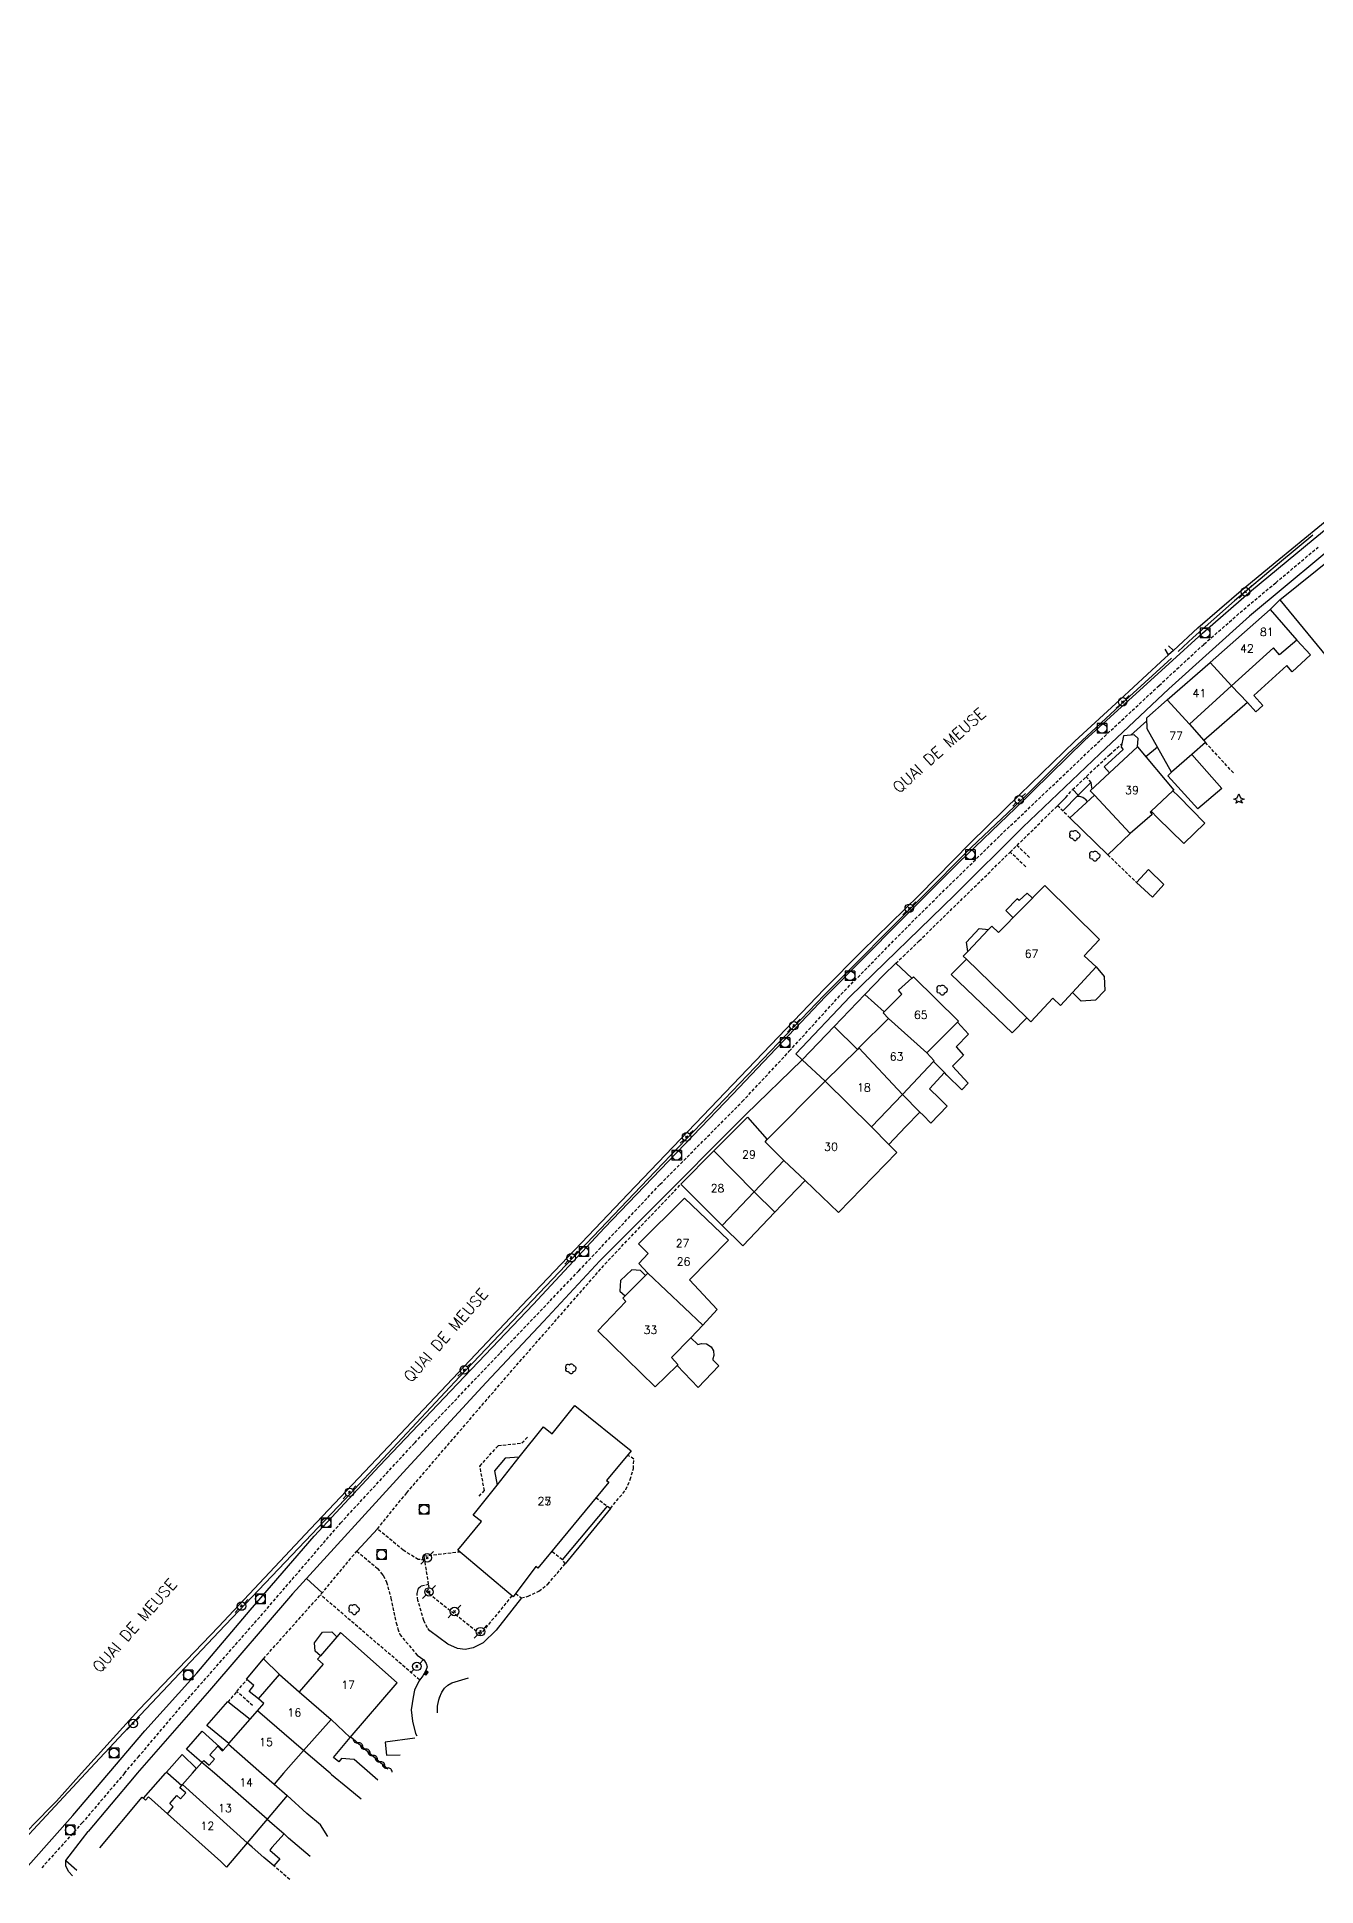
# Model space of a CAD drawing. Header units: millimetres. Extents: x 185031 to 186000, y 126999 to 128001.
# Drawn here: x 185446.1 to 185646.1, y 127653.4 to 127942.3 of the extents above; entities that cross this region are included whole.
import ezdxf
from ezdxf.enums import TextEntityAlignment as Align

# ---------------------------------------------------------------- set-up
doc = ezdxf.new("R2010")
doc.units = ezdxf.units.MM
doc.linetypes.add('DASHED', pattern=[0.75, 0.5, -0.25])
doc.layers.get('0').update_dxf_attribs({"linetype": 'CONTINUOUS'})
for name, color, linetype in [('W0001', 6, 'DASHED'), ('W0006', 2, 'CONTINUOUS'), ('W0008', 7, 'CONTINUOUS'), ('W0010', 4, 'CONTINUOUS'), ('W0014', 7, 'CONTINUOUS'), ('W0017', 7, 'CONTINUOUS'), ('W0101', 7, 'CONTINUOUS'), ('W0104', 1, 'CONTINUOUS'), ('W0105', 7, 'CONTINUOUS'), ('W0112', 1, 'DASHED'), ('W0300', 7, 'CONTINUOUS'), ('W0303', 7, 'CONTINUOUS'), ('W0310', 3, 'CONTINUOUS'), ('W0333', 7, 'CONTINUOUS'), ('W0401', 7, 'CONTINUOUS'), ('W0420', 7, 'CONTINUOUS'), ('W0473', 7, 'CONTINUOUS'), ('W0510', 5, 'CONTINUOUS'), ('W0989', 7, 'CONTINUOUS'), ('W0991', 7, 'CONTINUOUS'), ('W1102', 7, 'CONTINUOUS')]:
    doc.layers.add(name, color=color, linetype=linetype)
doc.styles.get("Standard").update_dxf_attribs({"font": 'romans.shx', "width": 0.85})

# ---------------------------------------------------------------- blocks, each defined once
blk = doc.blocks.new('T473')
for p, q in [((-0.166667, 0.166667), (0.166667, -0.166667)), ((-0.166667, -0.166667), (0.166667, 0.166667)), ((0.500001, 0.500001), (1.000002, 1.000002)), ((-1.000002, -1.000002), (-0.500001, -0.500001))]:
    blk.add_line(p, q)
blk.add_ellipse((0, 0), major_axis=(0.471405, 0.471405), ratio=1, start_param=5.4977871438, end_param=11.780972451)
blk = doc.blocks.new('T420')
for p, q in [((0.75, 0.75), (-0.75, 0.75)), ((-0.75, 0.75), (-0.75, -0.75)), ((0.75, 0.75), (0.75, -0.75)), ((0.75, -0.75), (-0.75, -0.75))]:
    blk.add_line(p, q)
blk.add_ellipse((0, 0), major_axis=(-0.53, 0.53), ratio=1, start_param=3.926991, end_param=10.210176)
blk = doc.blocks.new('T300')
for p, q in [((-0.8, 0.51), (-0.86, 0.34)), ((-0.86, 0.34), (-0.86, 0.17)), ((-0.86, 0.17), (-0.74, 0.06)), ((-0.69, 0.63), (-0.8, 0.51)), ((-0.8, -0.06), (-0.74, 0.06)), ((-0.74, 0.06), (-0.69, 0.11)), ((-0.57, 0.69), (-0.69, 0.63)), ((-0.46, 0.69), (-0.57, 0.69)), ((-0.29, 0.63), (-0.46, 0.69)), ((-0.29, 0.63), (-0.17, 0.74)), ((-0.23, 0.57), (-0.29, 0.63)), ((-0.17, 0.74), (-0.06, 0.8)), ((-0.06, 0.8), (0.06, 0.8)), ((0.06, 0.8), (0.23, 0.74)), ((0.23, 0.74), (0.34, 0.63)), ((0.34, 0.63), (0.4, 0.51)), ((0.46, 0.46), (0.34, 0.46)), ((0.4, 0.51), (0.4, 0.46)), ((0.57, 0.4), (0.46, 0.46)), ((0.57, 0.4), (0.69, 0.29)), ((0.69, 0.29), (0.74, 0.17)), ((0.74, 0.06), (0.69, -0.17)), ((0.74, 0.17), (0.74, 0.06)), ((-0.8, -0.17), (-0.8, -0.06)), ((-0.8, -0.23), (-0.8, -0.17)), ((-0.74, -0.34), (-0.8, -0.23)), ((-0.69, -0.4), (-0.74, -0.34)), ((-0.51, -0.46), (-0.69, -0.4)), ((-0.4, -0.46), (-0.51, -0.46)), ((-0.4, -0.46), (-0.34, -0.46)), ((-0.34, -0.46), (-0.34, -0.4)), ((-0.34, -0.51), (-0.34, -0.46)), ((-0.29, -0.63), (-0.34, -0.51)), ((-0.17, -0.74), (-0.29, -0.63)), ((-0.06, -0.8), (-0.17, -0.74)), ((0.06, -0.8), (-0.06, -0.8)), ((0.17, -0.74), (0.06, -0.8)), ((0.23, -0.69), (0.17, -0.74)), ((0.29, -0.46), (0.23, -0.46)), ((0.29, -0.63), (0.23, -0.69)), ((0.46, -0.4), (0.29, -0.46)), ((0.34, -0.51), (0.29, -0.63)), ((0.34, -0.51), (0.34, -0.46)), ((0.57, -0.34), (0.46, -0.4)), ((0.63, -0.29), (0.57, -0.34)), ((0.69, -0.17), (0.63, -0.29))]:
    blk.add_line(p, q)
blk = doc.blocks.new('T401')
for p, q in [((-0.3, 0.3), (0, 0.3)), ((-0.3, -0.25), (-0.3, 0.3)), ((-0.3, 0.15), (0, 0.15)), ((-0.3, 0), (0, 0)), ((0, 0.3), (0, -0.25)), ((-0.3, -0.15), (0, -0.15)), ((-0.3, -0.25), (-0.3, -0.3)), ((-0.3, -0.3), (0, -0.3)), ((0, -0.3), (0, -0.25))]:
    blk.add_line(p, q)
blk = doc.blocks.new('T303')
for p, q in [((-0.77, 0), (-0.28, 0.21)), ((-0.28, -0.21), (-0.77, 0)), ((-0.28, 0.21), (0, 0.83)), ((0, 0.83), (0.28, 0.21)), ((0.28, 0.21), (0.83, 0)), ((0.83, 0), (0.28, -0.21)), ((-0.49, -0.63), (-0.28, -0.21)), ((0, -0.35), (-0.49, -0.63)), ((0.56, -0.63), (0, -0.35)), ((0.28, -0.21), (0.56, -0.63))]:
    blk.add_line(p, q)
blk = doc.blocks.new('t310o')
at = {"color": 0, "linetype": 'Continuous'}
for centre, start, end in [((-0.5, 0.38), 216.8699, 323.1304), ((0.5, -0.37), 36.8699, 143.1303)]:
    blk.add_arc(centre, 0.625, start, end, dxfattribs=at)

msp = doc.modelspace()

# ---------------------------------------------------------------- linework, layer by layer
at = {"layer": 'W0001'}
for points in [[(185459.8, 127671), (185461.94, 127673.51), (185469.22, 127682.08), (185481.12, 127695.6), (185493.59, 127710.09), (185505.18, 127722.64), (185518.56, 127736.68), (185530.82, 127749.48), (185543.54, 127763.01), (185556.38, 127775.93), (185563.73, 127783.8), (185571.81, 127792.67), (185583.38, 127804.45), (185596.7, 127817.51), (185612.4, 127832.42), (185621.53, 127840.93), (185628.56, 127847.4), (185635.35, 127853.32), (185639.78, 127857), (185646.39, 127862.54)], [(185459.8, 127671), (185453.23, 127663.29), (185446.85, 127656.22)]]:
    msp.add_lwpolyline(points, dxfattribs=at)
at = {"layer": 'W0006'}
for points in [[(185488.26, 127701.42), (185490.72, 127699.2)], [(185505.2, 127676.46), (185500.55, 127675.84), (185500.74, 127673.8), (185502.89, 127673.86)], [(185450.64, 127657.35), (185452.35, 127655.86)]]:
    msp.add_lwpolyline(points, dxfattribs=at)
at = {"layer": 'W0008'}
for points in [[(185569.38, 127792.35), (185581.05, 127804.14), (185590.27, 127813.32), (185599.12, 127821.76), (185609.92, 127832.41), (185623.08, 127844.34), (185628.34, 127849.11), (185635.97, 127855.79), (185645.65, 127863.75), (185652.28, 127869.24), (185658.51, 127874.1), (185665.16, 127879.13), (185673.2, 127885.36), (185679.45, 127889.78), (185689.75, 127896.91), (185699.79, 127903.77), (185711.05, 127911.66), (185726.99, 127922.57), (185740.5, 127932.05), (185750.73, 127938.75), (185756.25, 127942.26)], [(185457.35, 127671), (185462.97, 127677.61), (185471.09, 127686.65), (185479.45, 127696.5), (185489.46, 127708.02), (185499.67, 127719.04), (185510.82, 127730.75), (185523.68, 127744.24), (185534.84, 127756.22), (185554.89, 127777.08), (185569.38, 127792.35)], [(185516.32, 127732.06), (185525.32, 127741.59), (185534.12, 127751.07), (185541.87, 127758.84), (185556.96, 127773.9), (185565.74, 127782.46)], [(185516.32, 127732.06), (185503.92, 127718.63), (185486.07, 127699.01), (185473.07, 127683.95), (185461.81, 127671)], [(185451.75, 127664.41), (185457.35, 127671)], [(185461.81, 127671), (185461.33, 127670.45), (185454.13, 127661.9)], [(185451.75, 127664.41), (185438.54, 127649.61), (185424.63, 127634.23), (185411.22, 127619.57), (185401.74, 127609.17), (185392.17, 127598.8), (185390.36, 127599.71)], [(185451.7, 127654.97), (185451.12, 127655.59), (185450.64, 127656.46), (185450.64, 127657.35), (185453.26, 127660.77), (185454.13, 127661.9)]]:
    msp.add_lwpolyline(points, dxfattribs=at)
at = {"layer": 'W0010'}
for points in [[(185645.58, 127864.41), (185640.35, 127860.09), (185633.32, 127854.17), (185626.86, 127848.44), (185624.54, 127846.23)], [(185623.46, 127845.2), (185616.94, 127839.23), (185607.27, 127830.28), (185600.83, 127823.8), (185592.17, 127815.63), (185584.37, 127807.79), (185569.2, 127792.56)], [(185569.2, 127792.56), (185556.01, 127778.81), (185541.6, 127763.8), (185528.81, 127750.4), (185512.15, 127732.91), (185494.25, 127713.77), (185474.57, 127693.12), (185459.63, 127677.3)], [(185459.63, 127677.3), (185453.74, 127671)], [(185453.74, 127671), (185448.23, 127665.1), (185436.18, 127652.14), (185424.01, 127639.18), (185415.84, 127630.27), (185412.11, 127626.18)]]:
    msp.add_lwpolyline(points, dxfattribs=at)
at = {"layer": 'W0014'}
for points in [[(185756.23, 127939.86), (185738.74, 127927.78), (185711.08, 127908.54), (185682.73, 127888.95), (185673.39, 127882.54), (185668.99, 127879.1), (185652.08, 127865.44), (185635.67, 127851.79), (185623.05, 127840.41), (185612.27, 127830.26), (185600.26, 127818.81), (185589.55, 127808.17), (185573.27, 127792.36)], [(185605.66, 127822.15), (185606.94, 127823.45)], [(185573.27, 127792.36), (185564.73, 127783.41), (185565.74, 127782.46)]]:
    msp.add_lwpolyline(points, dxfattribs=at)
at = {"layer": 'W0017'}
for points in [[(185521.87, 127698.39), (185517.92, 127693.35), (185515.86, 127691.38), (185514.29, 127690.57), (185513.04, 127690.35), (185511.84, 127690.51), (185510.37, 127691.16), (185507.55, 127693.26)], [(185505.56, 127689.46), (185506.58, 127688.74), (185506.96, 127688.17), (185507.13, 127687.64), (185506.89, 127687.07), (185506.42, 127686.21), (185505.8, 127685.41), (185505.14, 127683.96), (185504.91, 127682.89), (185504.62, 127680.93), (185504.83, 127679.16), (185505.32, 127677.23), (185505.53, 127676.83)], [(185510.98, 127685.13), (185513.56, 127685.89)], [(185508.75, 127680.46), (185508.76, 127681.47), (185508.92, 127682.47), (185509.19, 127683.18)], [(185509.05, 127682.82), (185509.4, 127683.67), (185509.81, 127684.29), (185510.36, 127684.78), (185510.98, 127685.13)]]:
    msp.add_lwpolyline(points, dxfattribs=at)
at = {"layer": 'W0101'}
for points in [[(185640.43, 127854.33), (185655.26, 127866.26)], [(185640.43, 127854.33), (185649.9, 127842.82), (185650.18, 127842.48), (185652.23, 127839.88), (185653.02, 127840.87), (185656.54, 127836.81), (185663.66, 127842.48), (185658.19, 127849.14), (185664.75, 127854.35), (185662.23, 127857.6), (185661.84, 127858.11), (185659.1, 127861.75)], [(185629.52, 127844.53), (185638.93, 127852.83)], [(185638.93, 127852.83), (185643.06, 127848.03), (185640.39, 127845.71), (185639.42, 127846.8), (185632.84, 127840.91)], [(185622.83, 127838.69), (185629.52, 127844.53)], [(185619.63, 127835.9), (185622.83, 127838.69)], [(185632.84, 127840.91), (185626.29, 127834.92)], [(185626.29, 127834.92), (185628.52, 127832.34), (185628.78, 127832.04), (185626.64, 127830.18), (185623.49, 127827.42), (185619.69, 127834.17), (185619.63, 127835.9)], [(185579.26, 127788.9), (185578.41, 127789.78), (185578.56, 127789.94), (185581.34, 127792.71), (185580.82, 127793.32), (185582.9, 127795.22), (185583.13, 127795.44), (185590.17, 127788.52), (185590.02, 127788.36), (185585.21, 127783.53)], [(185574.62, 127784.32), (185579.26, 127788.9)], [(185574.62, 127784.32), (185574.38, 127784.08), (185569.35, 127779.11)], [(185585.21, 127783.53), (185586.4, 127782.3), (185586.29, 127782.18), (185581.42, 127777.03)], [(185560.28, 127770), (185569.35, 127779.11)], [(185581.42, 127777.03), (185576.59, 127771.97)], [(185551.95, 127768.22), (185557.21, 127773.51)], [(185557.21, 127773.51), (185560.28, 127770)], [(185576.59, 127771.97), (185579.31, 127769.24), (185580.55, 127767.99), (185571.42, 127758.63), (185566.21, 127763.6), (185562.9, 127766.75)], [(185546.8, 127763.03), (185551.95, 127768.22)], [(185558.22, 127761.82), (185562.9, 127766.75)], [(185541.64, 127749.13), (185540.2, 127750.63), (185541.65, 127752.22), (185540.16, 127753.69), (185547.33, 127760.87), (185554.24, 127754.26), (185548.12, 127748.08), (185552.48, 127743.44), (185550.23, 127741.01)], [(185558.22, 127761.82), (185553.24, 127756.59), (185546.8, 127763.03)], [(185550.23, 127741.01), (185548.33, 127739.05), (185545.33, 127735.95), (185546.32, 127734.85), (185546.18, 127734.72), (185542.79, 127731.37), (185533.82, 127740.11), (185538.19, 127744.7), (185537.7, 127745.22), (185538.05, 127745.57), (185541.26, 127748.76), (185541.64, 127749.13)], [(185492.12, 127679.39), (185495.08, 127676.59), (185502.43, 127685.13), (185493.57, 127693), (185492.98, 127692.3), (185490.42, 127689.33), (185489.99, 127688.83), (185490.88, 127688.06), (185487.09, 127683.7)], [(185480.6, 127680.76), (185481.6, 127681.89), (185480.76, 127682.62), (185484.01, 127686.41), (185487.09, 127683.7)], [(185476.04, 127675.54), (185476.12, 127675.66), (185479.45, 127679.45), (185480.6, 127680.76)], [(185487.81, 127674.57), (185492.12, 127679.39)], [(185471.92, 127672.69), (185472.2, 127673.01), (185473.02, 127672.27), (185473.86, 127673.21), (185473.14, 127673.86), (185474.38, 127675.22), (185475.09, 127674.49), (185475.22, 127674.63), (185476.04, 127675.54)], [(185484.67, 127671), (185487.81, 127674.57)], [(185468.89, 127669.23), (185470.43, 127671)], [(185470.43, 127671), (185471.07, 127671.72), (185471.92, 127672.69)], [(185484.67, 127671), (185483.18, 127669.31)], [(185466.55, 127664.67), (185467.43, 127665.73), (185466.91, 127666.27), (185467.96, 127667.55), (185468.54, 127667.02), (185469.41, 127667.93), (185468.43, 127668.71), (185468.77, 127669.1), (185468.89, 127669.23)], [(185483.18, 127669.31), (185485.22, 127667.51), (185482.13, 127663.84)], [(185455.97, 127659.34), (185462.55, 127667.29)], [(185462.55, 127667.29), (185462.75, 127667.11), (185463.07, 127666.81), (185463.58, 127667.31), (185466.55, 127664.67)], [(185482.13, 127663.84), (185478.97, 127660.11)], [(185478.97, 127660.11), (185475.75, 127656.32), (185474.86, 127657.23)]]:
    msp.add_lwpolyline(points, dxfattribs=at)
for points in [[(185617.02, 127817.83), (185611.42, 127823.8), (185610.78, 127824.49), (185613.8, 127827.29), (185618.17, 127831.35), (185623.83, 127824.6), (185623.71, 127824.49), (185620.3, 127821.31), (185620.14, 127821.16), (185620.48, 127820.77)], [(185601.48, 127788.39), (185600.85, 127789.01), (185591.46, 127798.16), (185590.94, 127798.67), (185591.62, 127799.38), (185594.9, 127802.82), (185595.41, 127803.36), (185596.46, 127802.33), (185603.66, 127809.67), (185612.25, 127801.26), (185609.85, 127798.73), (185611.72, 127796.98), (185608.01, 127792.97), (185606.15, 127790.93), (185604.94, 127792.1)], [(185535.17, 127716.74), (185535.52, 127716.5), (185524.44, 127703.03), (185524.12, 127703.29), (185520.57, 127698.55), (185511.89, 127705.87), (185515.59, 127710.31), (185514.32, 127711.32), (185518.04, 127715.99), (185521.52, 127720.37), (185525.32, 127725.13), (185526.66, 127724.05), (185530.19, 127728.44), (185539, 127721.38)], [(185469.41, 127667.93), (185469.41, 127667.93)], [(185466.55, 127664.67), (185466.55, 127664.67)], [(185474.86, 127657.23), (185474.86, 127657.23)]]:
    msp.add_lwpolyline(points, close=True, dxfattribs=at)
at = {"layer": 'W0104'}
for points in [[(185638.93, 127852.83), (185640.43, 127854.33)], [(185643.06, 127848.03), (185645.19, 127845.72), (185642.33, 127843.1), (185641.51, 127844.04), (185636.38, 127839.39), (185637.75, 127837.84), (185636.66, 127836.84), (185635.35, 127838.27)], [(185635.35, 127838.27), (185632.84, 127840.91)], [(185635.35, 127838.27), (185628.52, 127832.34)], [(185618.17, 127831.35), (185618.28, 127832.67), (185617.63, 127833.23), (185616, 127833.05), (185615.62, 127831.32), (185615.95, 127830.95), (185612.96, 127828.24), (185613.8, 127827.29)], [(185626.64, 127830.18), (185631.33, 127824.84), (185627.61, 127821.69), (185622.92, 127826.82), (185623.49, 127827.42)], [(185620.3, 127821.31), (185621.31, 127820.26), (185625.4, 127816.26), (185628.7, 127819.41), (185624.57, 127823.66), (185623.71, 127824.49)], [(185617.02, 127817.83), (185613.55, 127814.48), (185607.61, 127820.24), (185611.42, 127823.8)], [(185591.62, 127799.38), (185591.42, 127800.85), (185593.42, 127802.99), (185594.9, 127802.82)], [(185600.85, 127789.01), (185598.55, 127786.66), (185589.06, 127795.77), (185591.46, 127798.16)], [(185575.55, 127792.65), (185578.48, 127795.7), (185580.38, 127797.55), (185582.9, 127795.22)], [(185611.72, 127796.98), (185612.96, 127795.49), (185613.06, 127793.29), (185611.58, 127791.79), (185609.35, 127791.61), (185608.01, 127792.97)], [(185575.55, 127792.65), (185570.76, 127787.68)], [(185575.55, 127792.65), (185578.56, 127789.94)], [(185570.76, 127787.68), (185565.74, 127782.46), (185569.35, 127779.11)], [(185574.38, 127784.08), (185570.76, 127787.68)], [(185590.02, 127788.36), (185591.75, 127786.49), (185589.81, 127784.51), (185590.97, 127783.21), (185589.23, 127781.45), (185591.72, 127778.83), (185590.68, 127777.77), (185588.36, 127780.08), (185587.99, 127780.46)], [(185587.99, 127780.46), (185586.29, 127782.18)], [(185584.15, 127774.29), (185584.65, 127773.79), (185585.87, 127772.56), (185588.39, 127775.21), (185587.24, 127776.4), (185585.63, 127777.95), (185587.99, 127780.46)], [(185581.42, 127777.03), (185584.15, 127774.29)], [(185579.31, 127769.24), (185581.89, 127772.01), (185584.15, 127774.29)], [(185566.21, 127763.6), (185563.67, 127760.95), (185561.48, 127758.67)], [(185561.48, 127758.67), (185558.22, 127761.82)], [(185553.24, 127756.59), (185556.46, 127753.41), (185561.48, 127758.67)], [(185541.26, 127748.76), (185540.48, 127749.57), (185539.14, 127749.64), (185537.35, 127748), (185537.26, 127746.32), (185538.05, 127745.57)], [(185548.33, 127739.05), (185549.44, 127738), (185550, 127738.16), (185550.78, 127738.11), (185551.52, 127737.62), (185551.86, 127736.99), (185551.92, 127736.28), (185551.78, 127735.75), (185551.79, 127735.57), (185552.71, 127734.65), (185549.51, 127731.29), (185546.18, 127734.72)], [(185521.52, 127720.37), (185519.33, 127720.25), (185517.63, 127718.27), (185518.04, 127715.99)], [(185490.42, 127689.33), (185489.63, 127690.07), (185489.51, 127691.4), (185490.77, 127693.04), (185492.23, 127693.1), (185492.98, 127692.3)], [(185480.76, 127682.62), (185479.27, 127683.77), (185480.01, 127684.69), (185478.86, 127685.68), (185481.53, 127688.89), (185484.01, 127686.41)], [(185476.12, 127675.66), (185472.65, 127678.46), (185475.94, 127682.19), (185479.45, 127679.45)], [(185471.92, 127672.69), (185469.51, 127674.75), (185471.94, 127677.6), (185475.22, 127674.63)], [(185466.36, 127671.19), (185468.8, 127673.95), (185471.07, 127671.72)], [(185491.96, 127671), (185491.66, 127671.28), (185487.81, 127674.57)], [(185498.17, 127671), (185495.73, 127673.14), (185493.72, 127673.3), (185493.31, 127672.78), (185492.46, 127673.45), (185495.08, 127676.59)], [(185462.75, 127667.11), (185466.19, 127671)], [(185466.19, 127671), (185466.36, 127671.19)], [(185466.36, 127671.19), (185466.58, 127671)], [(185466.58, 127671), (185468.77, 127669.1)], [(185491.96, 127671), (185492.17, 127670.8)], [(185499.4, 127669.92), (185498.17, 127671)], [(185492.17, 127670.8), (185492.17, 127670.8)], [(185492.17, 127670.8), (185494.74, 127668.74)], [(185494.74, 127668.74), (185494.74, 127668.74)], [(185494.74, 127668.74), (185496.8, 127667)], [(185488.32, 127664.73), (185485.22, 127667.51)], [(185482.13, 127663.84), (185484.77, 127661.51), (185485.46, 127660.86)], [(185488.32, 127664.73), (185488.32, 127664.73)], [(185491.59, 127661.12), (185490.46, 127662.94), (185488.32, 127664.73)], [(185481.6, 127657.86), (185479.74, 127659.44), (185478.97, 127660.11)], [(185482.83, 127659.38), (185482.51, 127658.98)], [(185484.77, 127661.51), (185482.83, 127659.38)], [(185482.83, 127659.38), (185482.83, 127659.38)], [(185484.77, 127661.51), (185484.77, 127661.51)], [(185488.81, 127657.99), (185485.46, 127660.86)], [(185485.46, 127660.86), (185485.46, 127660.86)], [(185482.51, 127658.98), (185484.07, 127657.61), (185483.17, 127656.52), (185481.6, 127657.86)], [(185481.6, 127657.86), (185481.6, 127657.86)], [(185482.51, 127658.98), (185482.51, 127658.98)]]:
    msp.add_lwpolyline(points, dxfattribs=at)
msp.add_lwpolyline([(185620.51, 127807.85), (185618.01, 127810.15), (185619.87, 127812.17), (185622.29, 127809.86)], close=True, dxfattribs=at)
at = {"layer": 'W0105'}
for points in [[(185623.01, 127847.14), (185623.77, 127846.4), (185623.02, 127845.72), (185622.47, 127846.6)], [(185617.15, 127833.18), (185619.65, 127835.44)], [(185621.29, 127831.32), (185619.46, 127829.82)], [(185608.05, 127824.71), (185608.89, 127823.8), (185606.49, 127821.34)], [(185608.89, 127823.8), (185610.95, 127825.83)], [(185601.73, 127807.71), (185600.94, 127808.48), (185599.65, 127807.34), (185599.38, 127807.6), (185597.61, 127805.8), (185598.75, 127804.66)], [(185528.27, 127704.36), (185535.3, 127712.72)], [(185535.8, 127712.38), (185528.72, 127703.74)]]:
    msp.add_lwpolyline(points, dxfattribs=at)
at = {"layer": 'W0112'}
for points in [[(185606.94, 127823.45), (185608.02, 127824.67), (185613.82, 127830.16), (185615.74, 127831.85)], [(185633.17, 127827.27), (185628.78, 127832.04)], [(185610.95, 127825.78), (185610.14, 127826.68)], [(185611.07, 127824.76), (185611.02, 127825.04), (185610.97, 127825.36), (185610.95, 127825.83)], [(185581.54, 127798.62), (185584.03, 127801.03), (185598.26, 127814.91), (185605.66, 127822.15)], [(185607.61, 127820.24), (185605.66, 127822.15)], [(185610.35, 127822.8), (185610.01, 127823.19), (185609.64, 127823.46), (185609.15, 127823.58), (185608.7, 127823.6)], [(185601.29, 127814.08), (185599.31, 127815.94)], [(185600.71, 127812.61), (185598.26, 127814.91)], [(185613.55, 127814.48), (185618.01, 127810.15)], [(185580.38, 127797.55), (185581.54, 127798.62)], [(185520.36, 127698.72), (185515.43, 127692.67), (185506.96, 127699.39), (185507.44, 127699.89), (185507.34, 127700.52), (185506.75, 127704.35), (185505.71, 127704.38), (185503.37, 127705.86), (185499.35, 127709.18), (185503.94, 127714.83), (185519.6, 127733.04), (185535.42, 127751.11), (185546.8, 127763.03)], [(185515.23, 127714.27), (185516.07, 127715.15), (185515.36, 127719), (185518.22, 127722.18), (185521.92, 127722.6), (185522.8, 127723.51)], [(185533.51, 127714.06), (185535.3, 127712.72), (185535.8, 127712.38), (185538.19, 127715.34), (185538.85, 127716.88), (185539.38, 127718.6), (185539.42, 127720.09), (185538.46, 127720.72)], [(185481.53, 127688.89), (185490.57, 127699.02), (185496.12, 127705.69), (185499.37, 127703.01), (185499.93, 127702.27), (185500.25, 127701.88), (185500.77, 127700.86), (185501.46, 127698.35), (185502.27, 127694.5), (185502.54, 127693.58), (185502.84, 127692.69), (185505.56, 127689.46)], [(185506.75, 127704.35), (185506.63, 127704.95), (185512.2, 127705.61)], [(185520.96, 127699.07), (185521.87, 127698.39), (185522.89, 127698.66), (185524.59, 127699.45), (185525.97, 127700.52), (185528.72, 127703.74), (185528.27, 127704.36), (185526.59, 127705.65)], [(185507.55, 127693.26), (185507.15, 127693.73), (185506.61, 127694.88), (185505.67, 127698.01), (185505.54, 127699.1), (185505.65, 127699.48), (185505.79, 127699.9), (185506.19, 127700.28), (185507.34, 127700.52)], [(185505.94, 127685.59), (185490.44, 127698.88)], [(185479.83, 127681.58), (185477.34, 127683.79), (185478.93, 127685.61)], [(185476.01, 127682.13), (185477.38, 127683.75)], [(185485.63, 127654.4), (185483.17, 127656.52)]]:
    msp.add_lwpolyline(points, dxfattribs=at)
at = {"layer": 'W0310'}
msp.add_lwpolyline([(185495.18, 127676.71), (185500.99, 127671.71)], dxfattribs=at)
at = {"layer": 'W0333'}
msp.add_lwpolyline([(185496.12, 127705.69), (185499.35, 127709.18)], dxfattribs=at)
at = {"layer": 'W0510'}
for points in [[(185623.77, 127846.4), (185627.61, 127849.94), (185634.37, 127855.8), (185640.24, 127860.62), (185648.39, 127867.29), (185655.37, 127872.81), (185665.19, 127880.26), (185673.11, 127886.27), (185678.62, 127890.27), (185683.42, 127893.69), (185688.67, 127897.49), (185698.88, 127904.45), (185713.66, 127914.58), (185724.97, 127922.43)], [(185615.41, 127838.72), (185621.84, 127844.63), (185623.02, 127845.72)], [(185569.21, 127793.49), (185575.07, 127799.42), (185584.02, 127808.19), (185592.08, 127816.34), (185599.79, 127823.89), (185608.36, 127832.24), (185615.41, 127838.72)], [(185462.03, 127680.9), (185474.5, 127693.88), (185488.9, 127709.2), (185502, 127723.04), (185522.87, 127745.08), (185538.55, 127761.51), (185556.07, 127779.79), (185569.21, 127793.49)], [(185453.1, 127671), (185462.03, 127680.9)], [(185411.73, 127625.78), (185411.27, 127626.24), (185414.96, 127630.54), (185426.07, 127642.64), (185436.72, 127653.95), (185448.13, 127665.62), (185449.16, 127666.64), (185453.1, 127671)]]:
    msp.add_lwpolyline(points, dxfattribs=at)
at = {"layer": 'W1102'}
for points in [[(185629.52, 127844.53), (185632.84, 127840.91)], [(185622.83, 127838.69), (185626.29, 127834.92)], [(185585.21, 127783.53), (185579.26, 127788.9)], [(185574.62, 127784.32), (185581.42, 127777.03)], [(185569.35, 127779.11), (185576.59, 127771.97)], [(185562.9, 127766.75), (185559.96, 127769.64), (185560.28, 127770)], [(185558.22, 127761.82), (185551.95, 127768.22)], [(185541.64, 127749.13), (185550.23, 127741.01)], [(185487.09, 127683.7), (185492.12, 127679.39)], [(185487.81, 127674.57), (185480.6, 127680.76)], [(185476.04, 127675.54), (185481.24, 127671)], [(185473.87, 127671), (185471.92, 127672.69)], [(185482.13, 127663.84), (185473.87, 127671)], [(185481.24, 127671), (185483.18, 127669.31)], [(185468.89, 127669.23), (185478.97, 127660.11)], [(185474.86, 127657.23), (185466.55, 127664.67)]]:
    msp.add_lwpolyline(points, dxfattribs=at)

# ---------------------------------------------------------------- block references
at = {"layer": 'W0300'}
for p in [(185608.41, 127817.49), (185611.52, 127814.28), (185587.65, 127793.34), (185529.62, 127734.18), (185495.73, 127696.57)]:
    msp.add_blockref('T300', p, dxfattribs=at)
at = {"layer": 'W0303'}
msp.add_blockref('T303', (185634.01, 127823.17), dxfattribs=at)
at = {"layer": 'W0310', "rotation": 319.2878833092338}
for p in [(185496.32, 127675.73), (185497.46, 127674.75), (185498.59, 127673.77), (185499.73, 127672.79), (185500.87, 127671.81)]:
    msp.add_blockref('t310o', p, dxfattribs=at)
at = {"layer": 'W0401', "rotation": 137.7014804046118}
msp.add_blockref('T401', (185506.83, 127686.75), dxfattribs=at)
at = {"layer": 'W0420'}
for p in [(185628.73, 127849.13), (185612.62, 127834.23), (185592.02, 127814.5), (185573.22, 127795.58), (185563.08, 127785.14), (185546.14, 127767.55), (185531.61, 127752.47), (185506.64, 127712.21), (185491.32, 127710.12), (185499.98, 127705.14), (185481.05, 127698.23), (185469.76, 127686.37), (185458.15, 127674.17), (185451.31, 127662.13)]:
    msp.add_blockref('T420', p, dxfattribs=at)
at = {"layer": 'W0473'}
for p in [(185635.04, 127855.56), (185615.85, 127838.38), (185599.66, 127823.09), (185582.49, 127806.13), (185564.43, 127787.79), (185547.68, 127770.43), (185529.63, 127751.54), (185512.93, 127734.03), (185494.98, 127714.89), (185507.12, 127704.65), (185507.4, 127699.32), (185478.1, 127697.12), (185511.39, 127696.28), (185515.47, 127693.12), (185505.52, 127687.7), (185461.15, 127678.76)]:
    msp.add_blockref('T473', p, dxfattribs=at)

# ---------------------------------------------------------------- texts
at = {"layer": 'W0989'}
for rotation, p in [(41.886, (185580.28, 127824.65)), (48.6693, (185503.94, 127732.51)), (48.6693, (185455.29, 127687.15))]:
    msp.add_text('QUAI DE MEUSE', height=1.75, rotation=rotation, dxfattribs=at).set_placement(p, align=Align.MIDDLE_LEFT)
at = {"layer": 'W0991'}
for s, p in [('42', (185635.27, 127846.71)), ('81', (185638.38, 127849.3)), ('41', (185627.84, 127839.73)), ('77', (185624.2, 127833.06)), ('39', (185617.31, 127824.59)), ('67', (185601.6, 127799.03)), ('65', (185584.29, 127789.48)), ('63', (185580.51, 127782.97)), ('18', (185575.39, 127778.14)), ('30', (185570.25, 127768.87)), ('29', (185557.43, 127767.67)), ('28', (185552.51, 127762.4)), ('27', (185547.05, 127753.79)), ('26', (185547.2, 127750.94)), ('33', (185542.02, 127740.25)), ('27', (185525.45, 127713.5)), ('25', (185525.45, 127713.5)), ('17', (185494.76, 127684.79)), ('16', (185486.36, 127680.49)), ('15', (185481.93, 127675.88)), ('14', (185478.82, 127669.57)), ('13', (185475.51, 127665.56)), ('12', (185472.76, 127662.78))]:
    msp.add_text(s, height=1.25, dxfattribs=at).set_placement(p, align=Align.MIDDLE_CENTER)

doc.saveas('drawing.dxf')
